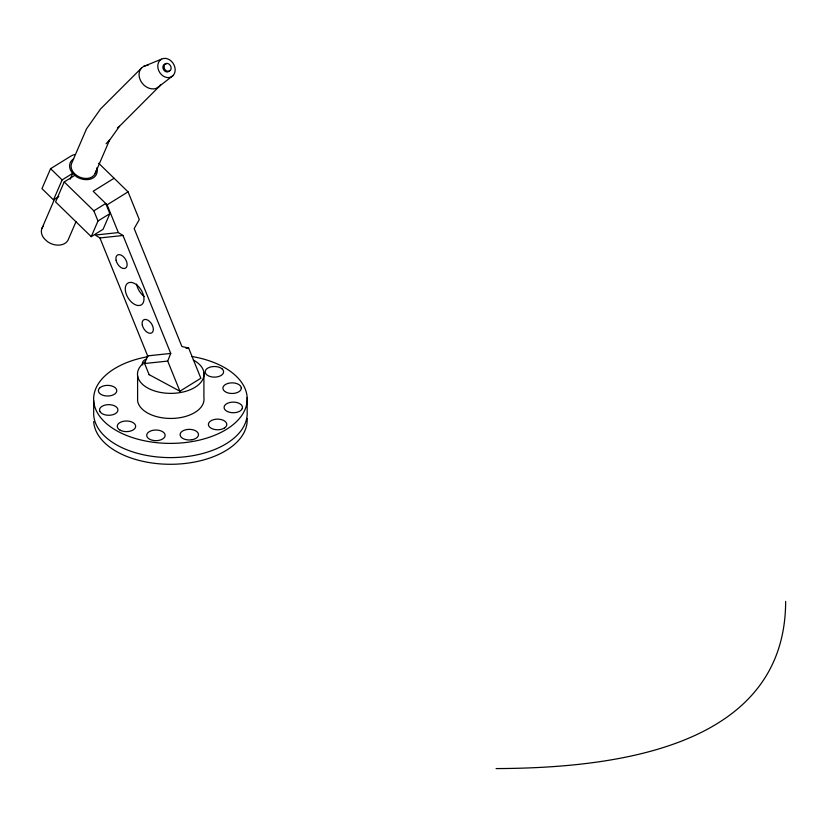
<?xml version="1.0" encoding="UTF-8"?>
<svg xmlns="http://www.w3.org/2000/svg" width="827" height="827" viewBox="0 0 827 827"><rect width="100%" height="100%" fill="white"/><g stroke="black" fill="none" stroke-linecap="round" stroke-linejoin="round"><path stroke-width="1.24" d="M785.65 601.405C785.35 750.027 608.548 768.149 496.086 768.583M179.914 391.212L149.108 374.631L144.611 363.529L147.63 355.879L99.912 237.949L95.25 235.054L118.354 232.594L123.016 235.488L170.734 353.418L167.716 361.079L179.914 391.212L200.858 378.239L188.659 348.105L181.899 346.503L134.181 228.572L139.287 219.62L128.061 191.864L98.692 163.25M74.533 154.556A18.432 13.645 23.3 0 0 70.853 156.148L50.581 168.667L41.97 188.649L53.497 199.886L58.8 196.599M53.497 199.886L62.118 179.904L72.724 173.329L76.498 176.699A14.328 10.606 23.3 0 0 91.807 178.611A14.328 10.606 23.3 0 0 96.749 167.902M41.826 228.655L54.902 198.325M64.206 181.94L55.595 201.922L91.228 236.646L103.096 229.296L109.846 213.655L105.722 203.473L93.854 210.823L64.206 181.94L74.812 175.376M70.192 179.211L72.724 173.329L71.442 171.768A14.328 10.606 23.3 0 1 73.644 158.867M95.157 173.443L109.578 140.021L106.104 143.764M76.053 221.574L68.507 239.075A14.328 10.606 23.3 0 1 48.255 242.177A20.127 14.896 23.3 0 1 43.2 237.256A14.328 10.606 23.3 0 1 43.2 226.247M91.228 236.646L97.979 221.005L109.846 213.655M108.182 142.151L119.522 126.242L159.487 86.194A12.798 10.213 49 0 0 160.562 84.747M141.427 68.114A12.798 10.213 49 0 0 142.389 83.434A12.798 10.213 49 0 0 157.388 87.827L173.132 75.505A10.131 8.125 58.7 0 0 172.905 62.997A10.131 8.125 58.7 0 0 161.482 59.172L143.536 66.48L141.427 68.114L100.605 108.895L86.515 128.857L71.649 163.332A12.798 9.469 23.3 0 0 76.756 175.489A12.798 9.469 23.3 0 0 91.714 177.112L93.792 175.52A12.798 9.469 23.3 0 0 95.725 171.013M161.482 59.172L159.807 60.485A10.131 8.125 58.7 0 0 160.045 72.983A10.131 8.125 58.7 0 0 171.458 76.808L173.132 75.505M157.388 87.827L159.487 86.194M117.424 127.865L119.522 126.242M114.105 178.27L93.162 191.244L107.117 204.838L118.354 232.594M107.117 204.838L128.061 191.864M149.108 374.631L149.305 374.734M99.912 237.949L123.016 235.488M186.096 348.374L188.659 348.105M147.63 355.879L170.734 353.418M144.611 363.529L167.716 361.079M50.581 168.667L62.118 179.904M93.854 210.823L97.979 221.005M247.159 397.498L247.159 411.712A76.787 44.327 0 0 1 173.122 457.579A76.787 44.327 0 0 1 93.689 414.834L93.689 400.619M203.907 372.543L203.907 397.622A33.276 19.207 0 0 1 173.556 418.379A33.276 19.207 0 0 1 137.602 400.857L137.602 375.778M143.536 66.48A12.798 10.213 49 0 1 148.012 65.395M169.752 70.357A4.207 3.38 58.7 0 1 163.508 69.602A4.207 3.38 58.7 0 1 166.165 64.01M144.322 296.573A12.798 7.639 58.2 0 1 136.6 284.085M193.301 360.034A33.276 19.207 0 0 1 195.554 386.974A33.276 19.207 0 0 1 148.932 388.659A33.276 19.207 0 0 1 145.325 361.771M191.544 356.437A76.787 44.327 0 0 1 233.338 424.468A76.787 44.327 0 0 1 108.316 425.13A76.787 44.327 0 0 1 147.95 356.675M142.74 365.007A9.211 5.324 0 0 1 146.668 358.939M247.159 418.4A76.787 44.327 0 0 1 173.122 464.257A76.787 44.327 0 0 1 93.689 421.522M99.436 388.194L98.599 389.496A9.211 5.324 0 0 0 109.495 395.895A9.211 5.324 0 0 0 114.932 387.491A9.211 5.324 0 0 0 99.436 388.194M242.249 408.621L241.412 409.923A9.211 5.324 0 0 1 225.916 410.626A9.211 5.324 0 0 1 231.353 402.222A9.211 5.324 0 0 1 242.249 408.621M224.344 428.076L222.494 428.965A9.211 5.324 0 0 1 208.456 425.099A9.211 5.324 0 0 1 220.447 419.392A9.211 5.324 0 0 1 224.344 428.076M191.988 439.757L189.621 439.985A9.211 5.324 0 0 1 180.813 432.593A9.211 5.324 0 0 1 196.144 431.105A9.211 5.324 0 0 1 191.988 439.757M131.276 282.41L129.126 282.545A12.798 7.639 58.2 0 0 126.397 294.515A12.798 7.639 58.2 0 0 137.975 305.525L140.125 305.38A12.798 7.639 58.2 0 0 142.854 293.42A12.798 7.639 58.2 0 0 131.276 282.41M153.863 440.533L151.61 440.047A9.211 5.324 0 0 1 150.38 431.094A9.211 5.324 0 0 1 164.945 434.237A9.211 5.324 0 0 1 153.863 440.533M222.215 368.997L220.675 367.932A9.211 5.324 0 0 0 205.634 370.176A9.211 5.324 0 0 0 215.527 377.102A9.211 5.324 0 0 0 222.215 368.997M120.163 430.195L118.633 429.12A9.211 5.324 0 0 1 125.322 421.026A9.211 5.324 0 0 1 135.215 427.941A9.211 5.324 0 0 1 120.163 430.195M241.308 387.977L240.905 386.612A9.211 5.324 0 0 0 225.926 384.214A9.211 5.324 0 0 0 228.5 393.063A9.211 5.324 0 0 0 241.308 387.977M99.943 411.515L99.54 410.14A9.211 5.324 0 0 1 112.348 405.065A9.211 5.324 0 0 1 114.912 413.913A9.211 5.324 0 0 1 99.943 411.515M163.911 66.925A4.207 3.38 58.7 0 0 169.587 71.019A4.207 3.38 58.7 0 0 169.049 64.124A4.207 3.38 58.7 0 0 163.911 66.925M116.09 260.278A7.681 4.59 58.2 0 0 125.497 268.144A7.681 4.59 58.2 0 0 122.975 256.298A7.681 4.59 58.2 0 0 116.09 260.278M142.306 325.052A7.681 4.59 58.2 0 0 151.703 332.919A7.681 4.59 58.2 0 0 149.191 321.083A7.681 4.59 58.2 0 0 142.306 325.052"/></g></svg>
